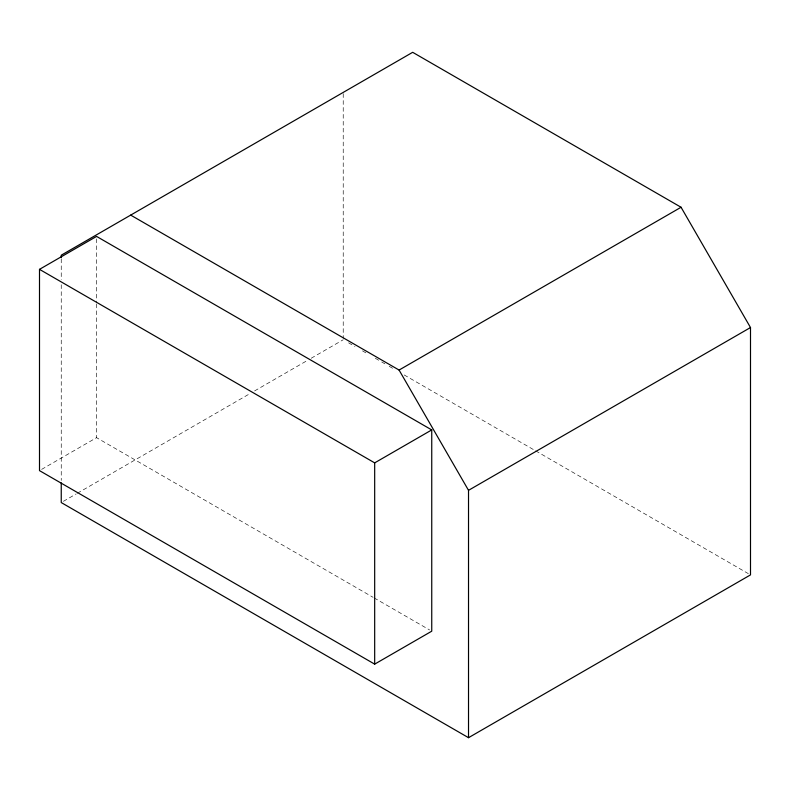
<?xml version="1.0" encoding="UTF-8"?>
<svg xmlns="http://www.w3.org/2000/svg" width="790" height="790" viewBox="0 0 790 790"><rect width="100%" height="100%" fill="white"/><g stroke="black" fill="none" stroke-linecap="round" stroke-linejoin="round"><path stroke-width="0.59" stroke-dasharray="3.95 2.96" d="M41.613 469.398L96.568 437.67L373.038 597.289M63.378 501.324L76.195 493.928M77.272 493.306L250.302 393.41M254.578 390.941L306.915 360.724M311.181 358.255L343.225 339.759M348.578 342.84L354.987 346.543M362.472 350.869L367.814 353.95M375.299 358.275L380.642 361.356M381.708 361.978L384.918 363.825M389.194 366.293L394.536 369.384M404.154 374.934L534.573 450.231M535.64 450.843L748.367 573.659M374.104 597.902L429.612 629.956M343.225 93.635L343.225 338.525M96.568 238.857L96.568 302.679M96.568 303.903L96.568 437.67M61.245 258.893L61.245 279.818M61.245 284.736L61.245 480.409"/><path stroke-width="1.19" d="M39.5 269.351L96.568 236.408L431.745 429.918L431.745 631.19L374.677 664.133L39.5 470.623L39.5 269.351L374.677 462.871L431.745 429.918M130.686 215.107L399.078 370.056L681.059 207.257L750.5 327.534L750.5 574.893L468.519 737.692L61.245 502.559L61.245 482.868M468.519 737.692L468.519 490.333L750.5 327.534M681.059 207.257L412.676 52.308L61.245 255.2L61.245 257.659M399.078 370.056L468.519 490.333M374.677 462.871L374.677 664.133"/></g></svg>
